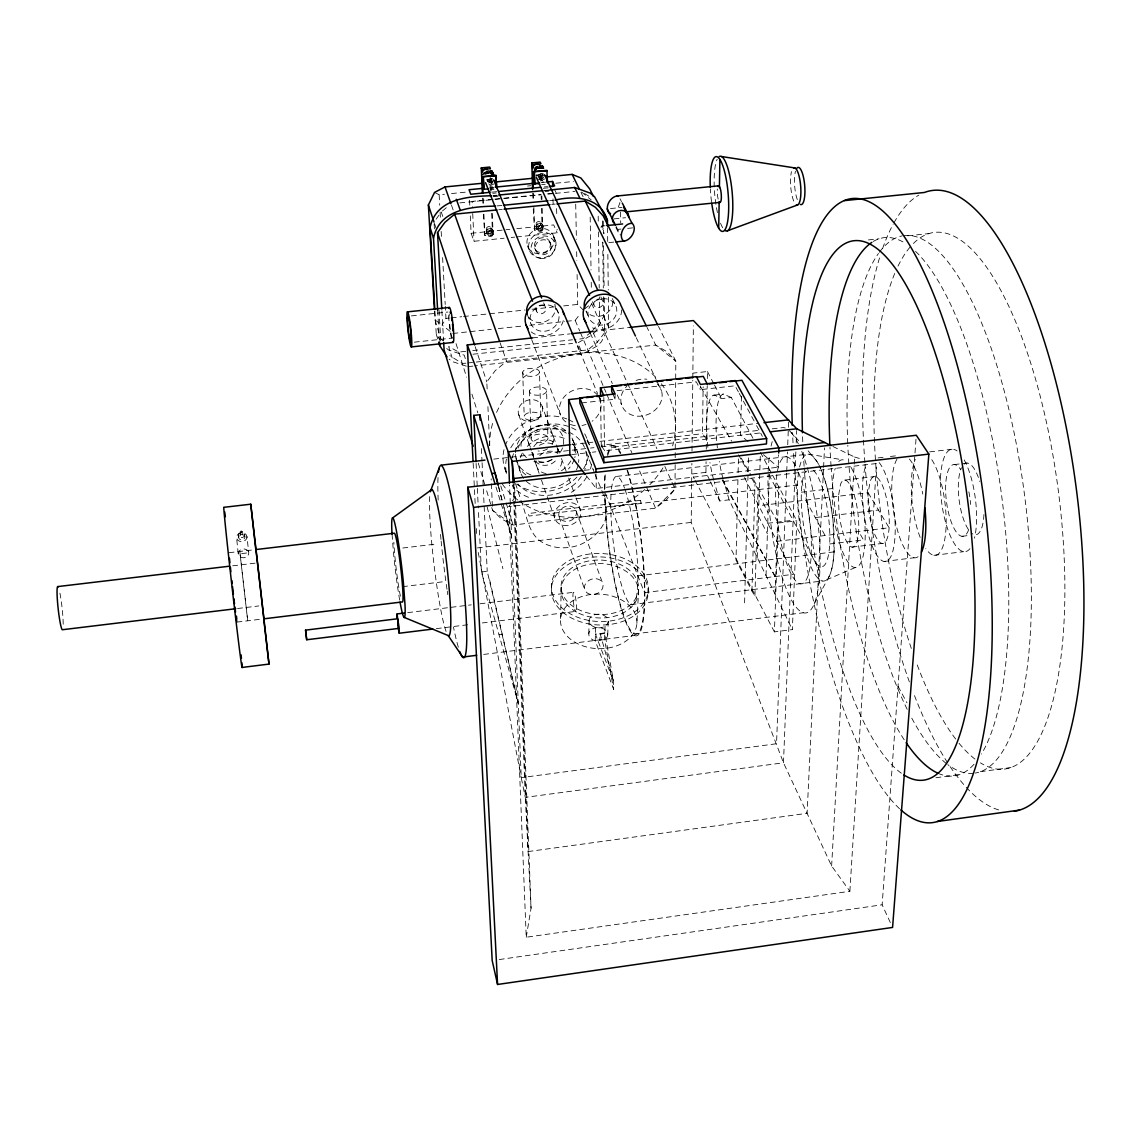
<?xml version="1.0" encoding="UTF-8"?>
<svg xmlns="http://www.w3.org/2000/svg" width="1141" height="1141" viewBox="0 0 1141 1141"><rect width="100%" height="100%" fill="white"/><g stroke="black" fill="none" stroke-linecap="round" stroke-linejoin="round"><path stroke-width="0.75" stroke-dasharray="5 3.75" d="M675.158 464.601L675.001 489.033L666.529 499.587L655.533 508.187L513.079 525.045L501.612 519.027L492.598 510.441L485.952 488.476M675.201 457.627L675.814 361.112L658.443 326.383M511.596 502.34L508.872 506.633L526.243 937.232L849.874 891.292L831.632 865.99L783.482 762.787L691.218 522.407L691.631 484.383M691.66 482.657L691.874 463.403M692.002 451.009L692.787 380.238M692.801 378.47L693.371 325.827M551.502 587.301L551.545 583.85M738.398 391.905L735.089 385.786L700.317 389.666L700.374 386.186M706.479 439.128L702.485 433.723L703.141 386.813M709.745 480.304L705.922 472.36L706.079 461.706M706.265 449.283L707.22 385.644M707.32 378.584L707.434 371.538L692.858 373.15M560.616 618.536L561.201 584.463M737.927 479.748L736.016 560.145L754.9 596.586L758.066 489.446L749.808 474.984M738.099 472.631L738.441 458.368M741.507 396.241L740.566 435.22L749.979 443.221M744.588 602.847L748.525 455.544M588.77 633.726L589.17 620.376M751.933 591.138L755 484.269M757.253 557.564L760.291 455.715M595.645 627.422L595.217 640.771L613.658 689.364L613.558 681.377L604.801 632.941L595.431 634.125L613.558 681.377L600.109 633.526L599.881 640.187M766.039 575.577L769.49 469.393M586.374 475.826L596.258 488.462L778.205 467.211L778.633 454.831M775.053 594.09L778.847 486.993M772.614 475.255L796.803 520.795L792.367 629.604L774.411 631.872L778.276 523.02L751.862 476.667M605.044 626.252L604.559 639.602L613.658 689.364M607.725 634.966L608.239 621.603A9.556 6.817 2.4 0 0 594.418 614.828A9.556 6.817 2.4 0 0 593.448 626.609A9.556 6.817 2.4 0 0 608.239 621.603M786.677 473.23L776.55 743.732L521.223 777.634L477.708 549.677M786.734 471.447L787.475 451.879M787.732 444.762L788.602 421.628M240.152 531.849C241.792 528.426 244.388 535.272 241.635 535.885C238.612 534.316 240.28 532.291 242.22 531.606M240.494 535.129L241.436 534.145L242.577 534.887M795.847 451.865L783.482 762.787L525.288 797.374L521.223 777.634L509.556 485.053M796.19 442.979L796.689 430.542M823.502 469.165L807.115 813.319L528.112 851.571L514.705 505.163M823.588 467.382L824.515 447.871M636.892 623.457A38.238 27.284 2.4 0 0 581.24 596.729A38.238 27.284 2.4 0 0 578.031 643.895A38.238 27.284 2.4 0 0 636.892 623.457L638.618 589.369A38.794 27.227 2.3 0 0 582.11 562.713A38.794 27.227 2.3 0 0 578.901 609.779A38.794 27.227 2.3 0 0 638.618 589.369M648.131 593.434A48.435 34.045 2.3 0 0 577.446 560.274A48.435 34.045 2.3 0 0 573.723 619.135A48.435 34.045 2.3 0 0 648.131 593.434L648.316 589.983A48.507 34.03 2.3 0 0 577.531 556.837A48.507 34.03 2.3 0 0 573.809 615.669A48.507 34.03 2.3 0 0 648.316 589.983M831.632 865.99L854.58 457.013L832.616 446.359M849.874 891.292L876.516 463.531L508.872 506.633M890.337 922.584L882.136 904.799L914.882 454.703M915.011 452.934L916.294 435.263M526.243 937.232L531.05 908.165L515.575 505.477M536.427 176.456L536.883 174.744M618.294 207.206L619.92 202.713L619.891 198.762M603.418 296.817L603.66 316.257L596.501 330.533L592.521 334.627L577.817 342.87M608.353 297.074L608.709 327.324L601.45 341.715L597.428 345.837L582.566 354.152L474.927 365.876M814.303 603.689L830.163 574.665L832.745 565.095L834.128 552.101L832.959 519.654L830.463 502.568L826.925 486.608L821.22 469.949A63.953 16.73 82.7 0 1 833.258 560.659A63.953 16.73 82.7 0 1 809.425 563.169A63.953 16.73 82.7 0 1 798.6 472.274M492.47 178.41L488.419 181.362M450.153 331.361L442.038 325.014L445.96 318.396L445.29 306.23M542.275 174.887L543.159 173.418M542.788 176.484L543.672 175.029M512.509 500.899L515.233 496.606L513.963 481.816M436.09 219.2L441.253 211.984L442.779 216.462M487.136 388.967L486.808 381.893L495.294 370.554L506.633 361.298L655.69 345.067L667.114 351.77L675.814 361.112L655.69 345.067L647.075 327.467M592.464 330.976L599.681 321.477L599.339 296.902M467.61 362.981L587.815 349.902L597.371 342.157L604.687 332.601L604.217 296.032M566.435 321.32L575.178 320.379L580.213 313.889M539.422 177.996C539.308 181.405 540.477 175.7 543.629 175.914M538.252 175.029C538.381 178.381 538.595 173.247 541.604 173.503M487.949 181.633L487.649 180.007L487.949 181.633L492.113 179.665M542.973 174.445L540.777 176.085M442.466 210.957L447.329 206.849M591.109 332.074L582.994 338.649L574.237 339.604M584.634 308.897L591.58 303.435L656.874 448.713M489.575 179.522L490.987 178.495M491.101 178.766L486.109 180.007M491.857 178.395L487.25 180.506M492.441 179.85L487.963 181.932M490.616 182.517L492.213 181.276M492.969 180.906L490.716 182.432M491.2 183.929L492.641 182.874M494.024 183.901L489.389 186.04M542.374 173.418L537.768 175.543M543.016 174.873L538.538 176.955M542.018 178.909L543.458 177.868M544.827 178.895L540.192 181.02M604.801 632.941L600.366 634.439L595.431 634.125M826.512 579.813L858.146 566.321M541.618 177.368L539.023 178.025M540.363 174.887L536.712 175.015M488.362 183.016L490.758 182.332M488.99 184.642L491.543 183.844M490.102 187.481L492.584 186.853M538.538 176.655L540.834 175.928M539.722 179.636L542.26 178.837M540.92 180.763L542.688 180.321M540.977 182.446L543.444 181.833M499.245 959.552L882.136 904.799M935.934 777.734L959.895 774.482M980.361 771.701L1010.983 767.536M634.382 633.94L803.235 612.76M483.698 654.421L634.553 635.494M436.361 628.634L452.25 626.68M454.018 626.452L468.138 624.712M482.272 622.957L575.834 611.391A9.641 1.412 82.9 0 0 575.535 597.699A9.641 1.412 82.9 0 0 572.939 596.443A9.641 1.412 82.9 0 0 575.834 611.391M631.116 604.616L822.247 580.983M499.002 634.667L502.254 634.253M236.957 622.102L260.604 619.221M852.085 547.11L882.121 543.444M637.876 575.834L834.014 551.887M962.006 536.299L970.035 535.329M407.708 612.631L471.276 604.844M480.104 603.76L573.695 592.293M884.104 561.458L914.027 557.764M933.923 555.325L963.674 551.659M644.48 592.635L793.651 574.265L744.431 477.409M778.276 523.02L796.803 520.795M481.431 571.983L487.221 571.284L518.271 703.384L481.431 571.983L478.379 509.713M402.559 586.674L444.719 581.568M776.921 541.347L889.081 527.77L868.101 492.712L870.341 480.789A33.717 9.813 82.6 0 1 887.755 504.736A33.717 9.813 82.6 0 1 880.595 542.859A33.717 9.813 82.6 0 1 868.101 492.712L758.794 505.705M237.57 608.51L258.779 605.942M829.692 543.972L863.466 539.864L858.645 531.464M710.501 481.887L719.643 500.942L729.099 499.829L792.367 629.604M801.396 492.213L833.914 488.377M232.693 565.822L255.684 563.084M402.816 548.008L435.306 544.143M477.366 547.922L691.218 522.407M767.736 523.291L793.024 520.253M815.259 517.586L878.456 510.013M878.085 457.912L883.376 457.284M890.422 456.471L895.714 455.844M929.701 451.879L952.478 449.212M954.161 464.587L967.04 463.075M610.763 507.003L797.445 484.982M229.041 552.715L254.315 549.734M844.711 480.09L874.776 476.553M584.377 470.349L593.22 469.322M616.81 476.382L808.27 454.132L842.472 459.78M705.922 472.36L691.746 474.014L694.227 478.749M571.727 444.591L587.601 442.779M589.355 442.58L592.892 442.18M599.938 441.367L758.679 423.268M600.608 398.266L601.264 445.29L702.485 433.723M493.782 459.124L509.613 457.313M511.368 457.113L588.742 448.256M590.496 448.056L594.019 447.657M601.05 446.858L613.359 445.446M613.53 447.001L758.109 430.457M772.215 428.831L782.797 427.618A93.405 23.476 82.8 0 1 785.322 428.032M571.627 454.589L590.681 452.406M592.407 452.207L595.873 451.807M601.264 445.29L604.53 450.809L759.877 432.995M581.625 402.93L615.127 399.193L615.07 393.959M713.852 395.143L723.437 394.073M707.862 447.258A54.126 11.995 83.4 0 1 717.161 396.626L721.583 398.608L731.31 397.51L752.917 438.201M616.981 390.678L696.338 381.836L700.317 389.666M472.959 354.223L572.568 343.427M465.842 363.166L462.305 363.551L449.839 355.621M467.881 366.646L473.173 366.076M452.849 333.472L491.3 329.364M498.289 328.608L522.749 325.998M529.738 325.242L564.695 321.505M414.326 342.172L452.649 338.064M532.647 337.893L569.744 333.899M592.721 331.418L629.832 327.424M465.713 351.328L458.711 352.084L448.627 346.465L452.136 357.903M472.716 350.572L572.497 339.79M411.359 315.9L447.957 312.021M445.96 318.396L449.483 318.025M451.237 317.84L461.777 316.713M463.531 316.528L525.003 310.01M532.034 309.268L556.623 306.658M563.654 305.916L577.703 304.419L583.236 309.981M868.458 239.91L879.069 238.797M907.822 235.802L928.917 233.605M484.198 233.748L492.484 232.907L493.154 234.632L484.839 235.474L483.328 214.166M533.831 228.713L542.075 227.886L542.816 229.598L534.558 230.425L533.175 207.391M601.635 226.089L605.144 225.733M470.292 215.863L471.119 233.292L474.014 241.279L504.094 238.212M511.182 237.485L514.719 237.128M516.488 236.943L557.193 232.807L557.108 229.341M617.623 229.412L620.975 229.07M627.664 228.385L634.353 227.701M608.795 242.634L614.043 242.092M496.977 205.922L502.24 205.394M549.734 200.645L553.242 200.288M498.76 209.744L502.282 209.388M551.688 204.439L555.225 204.082M610.492 208.561L621.973 207.405M471.119 233.292L509.756 229.37M516.787 228.671L553.67 224.92L557.193 232.807M614.029 218.887L625.61 217.703M489.161 182.574L492.698 182.232M538.609 177.696L543.915 177.183M489.931 187.652L493.411 187.309M542.118 182.503L545.598 182.146M490.031 187.965L493.226 187.652M490.302 188.636L493.497 188.322M434.578 192.387L439.157 194.783L444.448 194.255M451.522 193.556L467.439 191.973M490.416 189.706L493.953 189.349M527.527 186.026L531.064 185.683M541.675 184.628L545.213 184.286M555.81 183.23L573.495 181.476M491.728 192.159L496.963 191.645M544.143 186.967L547.637 186.625M492.741 193.328L496.235 192.986M543.273 188.308L548.493 187.794M493.411 195.582L496.948 195.225M544.656 190.49L549.962 189.962M493.639 195.91L497.119 195.567M544.257 190.889L552.986 190.019M493.126 196.708L498.346 196.195M545.384 191.517L548.864 191.16M493.169 199.29L472.146 201.386L472.388 206.592M494.909 199.119L501.912 198.42M503.666 198.249L540.449 194.583M547.452 193.884L554.455 193.186M459.823 202.898L493.468 199.547M495.237 199.361L502.325 198.662M504.094 198.477L541.29 194.783M548.365 194.07L553.685 193.542M555.453 193.371L574.936 191.431M539.094 176.37L535.842 175.201M537.311 179.094L539.793 179.451M854.58 457.013L861.327 459.024M466.327 366.147L452.335 361.597L449.069 359.158M731.31 397.51L726.803 395.542A54.098 12.237 83.4 0 0 717.389 447.885M584.563 193.542L590.311 197.065M434.55 311.193L435.063 320.036L442.038 325.014M446.673 348.518L448.827 350.13L464.216 355.165L466.312 361.726M581.61 192.03L591.209 199.946M763.415 454.646L778.205 467.211M435.063 320.036L440.64 338.52L442.922 340.788M789.315 430.556L801.096 443.264M808.17 450.895L817.797 462.49L820.536 468.466M434.906 311.065L436.247 334.156L440.84 341.23M700.788 387.056L731.609 441.139M741.293 458.126L750.978 475.127M774.981 576.562L721.354 478.578M738.527 454.803L748.082 471.903M805.717 500.129L825.071 535.528M722.667 479.962L776.308 578.302M898.038 686.269L906.995 702.856M739.225 393.431L755.741 424.038M756.569 425.564L762.359 436.29M760.405 452.278L771.829 473.8M768.863 474.556L819.88 571.042M619.991 198.762L621.503 201.629M695.054 480.332L774.411 631.872M707.434 371.538L713.724 383.576M714.508 385.073L721.583 398.608M759.122 495.208L768.078 512.694M616.126 226.446L620.476 235.032M615.869 227.458L619.021 233.663M758.494 516.131L767.394 533.803M580.954 192.358L583.094 196.708M636.222 337.608L656.118 379.454M656.874 381.065L661.466 390.721M612.261 298.486L616.283 307.043A14.747 12.865 -25.2 0 1 598.783 324.971A14.747 12.865 -25.2 0 1 592.108 303.649A14.747 12.865 -25.2 0 1 616.283 307.043M554.726 189.848L556.209 193.014M600.851 296.902L603.076 301.723A4.878 4.264 -25.3 0 1 597.299 307.671A4.878 4.264 -25.3 0 1 595.074 300.611A4.878 4.264 -25.3 0 1 603.076 301.723M603.66 316.257L608.709 327.324M592.436 301.737L593.89 304.961M664.846 466.455L675.001 489.033L655.533 508.187L638.775 469.022M553.713 236.544A13.906 12.451 -24.5 0 1 537.368 253.687A13.906 12.451 -24.5 0 1 530.708 233.135A13.906 12.451 -24.5 0 1 553.713 236.544L555.496 240.58A13.963 12.494 -24.4 0 1 539.094 257.78A13.963 12.494 -24.4 0 1 532.405 237.185A13.963 12.494 -24.4 0 1 555.496 240.58M585.989 311.065L588.514 316.813M593.163 332.573L597.371 342.157M590.296 333.101L612.318 383.576M617.295 394.971L621.56 404.741M542.574 224.806A3.38 3.038 -25 0 1 538.623 228.984A3.38 3.038 -25 0 1 536.997 223.978A3.38 3.038 -25 0 1 542.574 224.806L543.629 227.202A3.38 3.038 -24.9 0 1 539.664 231.395A3.38 3.038 -24.9 0 1 538.024 226.389A3.38 3.038 -24.9 0 1 543.629 227.202M550.09 242.491A8.215 7.345 -24.4 0 1 540.449 252.632A8.215 7.345 -24.4 0 1 536.498 240.509A8.215 7.345 -24.4 0 1 550.09 242.491L550.975 244.531A8.229 7.359 -24.4 0 1 541.319 254.685A8.229 7.359 -24.4 0 1 537.354 242.548A8.229 7.359 -24.4 0 1 550.975 244.531M540.891 223.037A2.524 2.268 -25 0 1 537.939 226.16A2.524 2.268 -25 0 1 536.712 222.409A2.524 2.268 -25 0 1 540.891 223.037L541.79 225.077A2.524 2.282 -25 0 1 538.823 228.214A2.524 2.282 -25 0 1 537.596 224.463A2.524 2.282 -25 0 1 541.79 225.077M613.059 394.429L615.127 399.193M536.127 224.706L537.012 226.759M536.213 227.045L537.254 229.455M575.178 320.379L579.742 331.047M580.384 332.559L605.971 392.333M606.655 393.959L631.8 452.706M579.172 346.094L582.566 354.152M579.657 350.957L597.599 393.616M598.283 395.271L600.351 400.191M534.616 247.954L535.471 250.007M558.462 313.19A14.762 12.979 -22.4 0 0 534.017 309.81A14.762 12.979 -22.4 0 0 541.076 331.161A14.762 12.979 -22.4 0 0 558.462 313.19L554.868 304.576A14.648 12.908 -22.5 0 1 546.91 320.906A14.648 12.908 -22.5 0 1 528.782 317.298M527.513 245.786L529.196 249.865M543.658 302.893L545.655 307.813A4.878 4.307 -22.5 0 1 539.935 313.775A4.878 4.307 -22.5 0 1 537.568 306.701A4.878 4.307 -22.5 0 1 545.655 307.813M535.143 307.77L536.455 311.051M587.358 439.727L590.582 447.857M605.571 493.853L644.836 593.534M594.432 472.788L585.39 449.682A38.48 32.561 -19.7 0 1 584.777 469.579M595.089 474.428C601.45 490.73 613.116 509.913 601.863 526.914C596.287 535.457 587.943 541.704 578.458 545.298C565.936 549.434 551.602 548.678 540.477 541.191C528.383 532.533 527.056 516.645 522.107 503.78M527.242 314.303L530.608 323.003M492.712 229.854A3.38 3.052 -21.9 0 1 488.79 234.048A3.38 3.052 -21.9 0 1 487.079 229.027A3.38 3.052 -21.9 0 1 492.712 229.854L493.639 232.279A3.394 3.066 -21.9 0 1 489.703 236.472A3.394 3.066 -21.9 0 1 487.991 231.452A3.394 3.066 -21.9 0 1 493.639 232.279M573.31 441.054L577.66 452.392M491.115 228.072A2.524 2.282 -21.9 0 1 488.177 231.209A2.524 2.282 -21.9 0 1 486.893 227.458A2.524 2.282 -21.9 0 1 491.115 228.072L491.914 230.14A2.539 2.296 -21.9 0 1 488.976 233.277A2.539 2.296 -21.9 0 1 487.692 229.526A2.539 2.296 -21.9 0 1 491.914 230.14M531.677 339.576L560.245 414.283M486.351 229.755L487.136 231.823M486.337 232.108L487.25 234.533M542.217 406.453A12.451 10.697 -19.8 0 1 527.598 421.357A12.451 10.697 -19.8 0 1 521.565 403.843A12.451 10.697 -19.8 0 1 542.217 406.453L557.136 446.787M557.721 448.37L560.716 456.5M566.236 471.418L561.315 458.126A12.993 10.982 -19.7 0 1 558.291 469.251M568.689 478.065L575.449 496.335M576.062 497.989L580.355 509.628A13.521 11.253 -19.6 0 1 564.367 525.502A13.521 11.253 -19.6 0 1 558.035 507.06A13.521 11.253 -19.6 0 1 580.355 509.628M576.105 510.754A9.014 7.502 -19.6 0 1 565.451 521.351A9.014 7.502 -19.6 0 1 561.215 509.057A9.014 7.502 -19.6 0 1 576.105 510.754L602.733 583.493A9.513 7.745 -19.5 0 1 591.423 594.518A9.513 7.745 -19.5 0 1 587.059 581.839A9.513 7.745 -19.5 0 1 602.733 583.493M451.494 205.252L453.59 211.199M500.129 342.899L506.633 361.298M559.09 516.716L584.763 589.769M518.727 414.711L531.193 450.567M531.749 452.15L539.137 473.415M541.462 480.104L554.84 518.57M520.481 472.46L517.714 464.173A30.108 25.544 -19.7 0 0 525.801 474.827M434.521 223.593L436.019 228.114M475.184 346.679L486.808 381.893M515.504 483.584L521.551 502.097M504.907 468.68L507.574 476.981M456.043 343.626L466.583 377.158M471.932 394.158L477.808 412.857M500.785 485.938L505.591 501.241M506.133 502.939L513.079 525.045L492.598 510.441L491.172 478.878M495.978 486.979L511.639 537.482L502.981 503.609L511.639 537.482M478.293 463.132L485.438 486.779M436.247 334.156L438.201 340.646M729.099 499.829L724.977 485.182A54.098 12.237 83.4 0 1 723.594 480.718M719.643 500.942L715.564 486.294A54.126 11.995 83.4 0 1 714.209 481.83M498.474 486.694L502.425 501.926M498.66 486.679L502.553 501.912M487.15 506.932L502.91 568.76M489.603 579.699L518.271 703.384M246.955 536.598A5.22 4.379 -6.8 0 1 239.61 541.276A5.22 4.379 -6.8 0 1 238.74 533.731A5.22 4.379 -6.8 0 1 246.955 536.598L248.752 552.757A5.291 4.421 -6.9 0 1 241.321 557.478A5.291 4.421 -6.9 0 1 240.451 549.876A5.291 4.421 -6.9 0 1 248.752 552.757L238.255 553.998L236.586 537.825M244.645 534.644A3.123 2.624 -6.8 0 1 240.238 537.454A3.123 2.624 -6.8 0 1 239.724 532.933A3.123 2.624 -6.8 0 1 244.645 534.644L244.887 536.841A3.138 2.624 -6.8 0 1 240.48 539.65A3.138 2.624 -6.8 0 1 239.952 535.129A3.138 2.624 -6.8 0 1 244.887 536.841M238.426 535.371L238.654 537.582M392.076 534.345L393.46 552.429A50.161 3.337 83.3 0 0 399.707 600.28M437.645 310.338L439.356 340.246M441.895 310.823L443.592 341.031M434.122 223.85L434.536 230.91M439.043 310.295L440.64 338.52M439.157 194.783L439.727 205.252M440.112 212.226L440.497 219.2M441.168 231.423L441.453 236.658M442.608 257.595L445.204 304.49M531.05 908.165L525.288 797.374L513.108 484.511M476.111 463.446L477.252 486.579M477.337 488.362L478.293 507.93M473.158 463.203L474.385 487.906M474.471 489.674L475.255 505.563M476.396 528.511L476.667 533.803M481.416 448.541L482.001 460.993M482.087 462.761L487.221 571.284M469.55 200.174L469.878 207.149M472.716 213.524L474.014 241.279M483.214 198.292L483.527 205.38M483.912 214.237L484.839 235.474M482.629 198.149L482.943 205.266M487.92 406.652L489.674 445.546M490.787 177.982L491.315 190.376M492.27 213.396L493.154 234.632M490.188 177.739L490.773 191.973M491.671 213.338L492.484 232.907M513.878 483.855L514.634 503.395M515.233 496.606L515.504 503.709M522.678 372.18L524.218 416.151M529.495 390.935L531.078 438.215M539.479 372.451A8.443 4.022 -1.9 0 1 526.258 375.76A8.443 4.022 -1.9 0 1 527.499 368.785A8.443 4.022 -1.9 0 1 539.479 372.451L540.834 416.451A8.344 4.122 -1.9 0 1 527.77 419.831A8.344 4.122 -1.9 0 1 528.982 412.671A8.344 4.122 -1.9 0 1 540.834 416.451M533.418 193.3L533.646 200.374M533.86 207.448L534.558 230.425M532.733 193.171L532.961 200.274M541.262 174.787L541.462 181.861M541.861 196.01L541.961 199.547M542.217 208.375L542.816 229.598M540.549 174.573L540.748 181.676M541.162 195.895L541.262 199.447M541.519 208.332L542.075 227.886M546.582 391.235A8.572 4.15 -1.8 0 1 533.161 394.629A8.572 4.15 -1.8 0 1 534.373 387.427A8.572 4.15 -1.8 0 1 546.582 391.235L547.951 438.543A8.472 4.264 -1.8 0 1 534.701 442.009A8.472 4.264 -1.8 0 1 535.885 434.621A8.472 4.264 -1.8 0 1 547.951 438.543M553 198.848L553.228 207.534M556.594 208.589L556.808 217.232M575.706 204.168L576.405 239.339M576.661 251.662L576.833 260.448M577.104 274.525L577.703 304.419M596.03 474.242L596.258 488.462M590.182 217.118L591.038 269.961M591.238 282.298L591.352 289.343M598.198 216.134L598.298 223.165M598.426 231.937L599.21 288.117M603.261 221.14L603.418 233.434M603.575 245.729L604.102 287.318M602.419 220.869L602.534 229.698M602.705 242.063L603.304 287.988M603.831 397.467L604.53 450.809M607.54 227.687L607.711 241.921M607.853 254.372L608.267 289.957M620.604 211.998L620.69 222.837M458.34 647.218A96.842 8.886 83.2 0 1 453.476 627.122M447.785 594.661A96.842 8.886 83.2 0 1 447.258 591.124M447.001 589.341A96.842 8.886 83.2 0 1 441.139 541.076M440.982 539.379A96.842 8.886 83.2 0 1 440.369 532.761M438.173 500.086A96.842 8.886 83.2 0 1 438.03 477.423M807.3 467.767A93.405 23.476 82.8 0 1 818.268 587.886A93.405 23.476 82.8 0 1 788.131 593.277A93.405 23.476 82.8 0 1 768.05 474.784M768.164 471.304A93.405 23.476 82.8 0 1 769.576 454.646M771.088 446.074A93.405 23.476 82.8 0 1 772.215 441.61M791.255 432.553A93.405 23.476 82.8 0 1 798.301 443.749M801.724 451.465A93.405 23.476 82.8 0 1 806.787 466.041M799.599 466.954A63.953 16.73 82.7 0 1 820.536 468.309M850.958 467.211A54.255 15.033 82.7 0 1 864.521 547.851A54.255 15.033 82.7 0 1 841.673 549.334A54.255 15.033 82.7 0 1 835.269 468.224M838.778 461.549A54.255 15.033 82.7 0 1 845.21 460.65M798.543 472.545A64.039 16.088 82.8 0 1 806.017 580.241A64.039 16.088 82.8 0 1 776.251 509.414A64.039 16.088 82.8 0 1 797.887 470.976M627.037 469.992A94.318 16.245 83 0 1 644.451 597.941A94.318 16.245 83 0 1 624.626 617.866A94.318 16.245 83 0 1 604.93 492.199M604.901 488.605A94.318 16.245 83 0 1 605.286 473.7M607.711 455.687A94.318 16.245 83 0 1 620.333 453.519M625.068 489.617A64.666 11.139 83 0 1 637.79 582.167A64.666 11.139 83 0 1 622.173 587.33A64.666 11.139 83 0 1 611.034 494.253M611.505 488.947A64.666 11.139 83 0 1 624.541 488.163M446.074 631.458A73.623 6.347 83.3 0 1 433.894 563.611A73.623 6.347 83.3 0 1 429.857 494.581M632.171 487.364A95.901 16.516 83 0 1 644.351 610.221A95.901 16.516 83 0 1 623.414 615.726A95.901 16.516 83 0 1 604.687 494.595M604.602 489.589A95.901 16.516 83 0 1 604.987 472.616M607.44 454.303A95.901 16.516 83 0 1 621.018 453.433M627.621 470.491A95.901 16.516 83 0 1 631.743 485.581M400.434 596.187A34.672 2.311 83.3 0 1 393.859 542.232M813.447 470.292A49.477 12.936 82.7 0 1 829.621 545.27A49.477 12.936 82.7 0 1 808.641 547.124A49.477 12.936 82.7 0 1 805.96 470.948M59.931 593.192A21.736 1.982 83.8 0 1 63.183 625.938M723.152 479.134A54.098 12.237 83.4 0 1 719.301 461.463M713.767 480.233A54.126 11.995 83.4 0 1 709.944 462.547M599.068 397.282A21.265 18.199 -21.9 0 1 592.122 421.257M586.018 424.409A21.265 18.199 -21.9 0 1 582.01 425.45M575.264 425.636A21.265 18.199 -21.9 0 1 570.215 424.366M565.836 421.928A21.265 18.199 -21.9 0 1 567.277 393.887A21.265 18.199 -21.9 0 1 598.212 395.941M657.344 384.075A21.18 18.014 -24.4 0 1 655.234 409.919A21.18 18.014 -24.4 0 1 626.495 411.987A21.18 18.014 -24.4 0 1 626.794 386.271M636.079 380.424A21.18 18.014 -24.4 0 1 646.833 379.226M621.603 309.881A19.654 17.158 -25.2 0 1 610.706 326.868A19.654 17.158 -25.2 0 1 590.254 326.626M563.312 320.635A19.682 17.3 -22.4 0 1 531.235 331.931M612.788 301.823A14.633 12.808 -25.3 0 1 602.362 315.529A14.633 12.808 -25.3 0 1 586.203 311.179M556.951 447.4A12.908 10.939 -19.7 0 1 558.805 452.763M555.296 461.007A12.908 10.939 -19.7 0 1 535.3 461.007M533.945 458.482A12.908 10.939 -19.7 0 1 533.76 452.735M539.465 445.304A12.908 10.939 -19.7 0 1 554.883 445.332M521.038 446.231A21.665 18.441 -19.7 0 1 544.571 424.866A21.665 18.441 -19.7 0 1 563.069 446.288M562.556 447.885A21.665 18.441 -19.7 0 1 559.004 453.904M552.273 459.395A21.665 18.441 -19.7 0 1 533.917 461.677M526.457 457.627A21.665 18.441 -19.7 0 1 521.95 450.98M584.677 433.822A43.7 37.068 -19.7 0 1 588.228 442.836M588.456 455.887A43.7 37.068 -19.7 0 1 583.621 468.623M577.004 477.081A43.7 37.068 -19.7 0 1 516.673 484.084M506.162 471.647A43.7 37.068 -19.7 0 1 504.108 449.212M505.106 445.946A43.7 37.068 -19.7 0 1 566.806 418.947M568.432 419.631A43.7 37.068 -19.7 0 1 574.522 423.011M530.337 446.744A12.751 10.868 -19.7 0 1 532.676 432.482A12.751 10.868 -19.7 0 1 548.835 430.642A12.751 10.868 -19.7 0 1 552.044 444.277M547.58 448.812A12.751 10.868 -19.7 0 1 538.11 450.995M591.666 464.087A43.986 37.225 -19.7 0 1 589.84 470.591M586.788 476.867A43.986 37.225 -19.7 0 1 571.399 492.299M528.54 497.305A43.986 37.225 -19.7 0 1 512.266 485.524M506.276 472.288A43.986 37.225 -19.7 0 1 506.404 459.096M510.783 447.771A43.986 37.225 -19.7 0 1 569.915 426.991M571.555 427.675A43.986 37.225 -19.7 0 1 579.058 432.068M587.03 440.54A43.986 37.225 -19.7 0 1 590.025 446.345M581.282 476.382A38.48 32.561 -19.7 0 1 517.928 483.969M512.095 458.069A38.48 32.561 -19.7 0 1 513.536 453.761M515.604 449.611A38.48 32.561 -19.7 0 1 567.291 431.455M568.717 432.054A38.48 32.561 -19.7 0 1 584.805 448.085M572.383 439.699A30.108 25.544 -19.7 0 1 574.822 457.627M574.294 459.295A30.108 25.544 -19.7 0 1 568.489 468.922M517.215 462.59A30.108 25.544 -19.7 0 1 516.588 454.189M518.085 448.085A30.108 25.544 -19.7 0 1 566.592 433.437M557.621 449.554A12.865 10.925 -19.7 0 1 557.264 452.464M551.559 459.837A12.865 10.925 -19.7 0 1 536.27 459.837M532.833 455.273A12.865 10.925 -19.7 0 1 532.305 452.449M533.817 446.716A12.865 10.925 -19.7 0 1 544.628 439.898A12.865 10.925 -19.7 0 1 555.781 444.206M571.998 437.987A30.023 25.501 -19.7 0 1 573.595 454.418M570.8 460.95A30.023 25.501 -19.7 0 1 560.288 471.547M530.936 474.941A30.023 25.501 -19.7 0 1 516.645 460.95M516.146 459.367A30.023 25.501 -19.7 0 1 515.375 454.389M515.375 452.692A30.023 25.501 -19.7 0 1 537.454 426.434A30.023 25.501 -19.7 0 1 570.215 435.135M546.083 473.529A12.993 10.982 -19.7 0 1 536.627 460.964M539.779 455.573A12.993 10.982 -19.7 0 1 557.892 453.505M572.326 443.835A30.308 25.644 -19.7 0 1 578.63 462.419M577.945 465.828A30.308 25.644 -19.7 0 1 576.476 469.835M570.529 478.279A30.308 25.644 -19.7 0 1 524.76 479.662M523.69 478.35A30.308 25.644 -19.7 0 1 519.212 465.856M520.382 457.641A30.308 25.644 -19.7 0 1 522.749 452.349M527.327 446.373A30.308 25.644 -19.7 0 1 567.334 439.97M451.351 337.964A17.614 1.826 83.9 0 1 448.584 313.39M452.264 337.793A13.207 1.369 83.9 0 1 449.554 322.318M449.226 316.271A13.207 1.369 83.9 0 1 449.269 314.017M661.295 383.747A94.646 80.341 -21.4 0 1 672.62 445.917M662.964 467.91A94.646 80.341 -21.4 0 1 649.785 484.74M644.85 489.475A94.646 80.341 -21.4 0 1 519.312 501.127M517.871 500.072A94.646 80.341 -21.4 0 1 500.956 482.072M489.703 445.675A94.646 80.341 -21.4 0 1 493.44 420.672M496.577 412.443A94.646 80.341 -21.4 0 1 570.857 354.837A94.646 80.341 -21.4 0 1 657.031 378.669M603.133 243.09A8.615 1.526 84.5 0 1 602.69 242.434M601.05 227.687A8.615 1.526 84.5 0 1 602.491 226.802A8.615 1.526 84.5 0 1 604.045 233.762M718.16 199.076A8.344 1.94 85 0 1 717.347 188.992M722.709 227.772A37.525 8.771 85 0 1 720.356 222.737M717.447 212.583A37.525 8.771 85 0 1 716.42 207.391M715.92 204.367A37.525 8.771 85 0 1 714.323 188.493M714.252 186.91A37.525 8.771 85 0 1 717.218 159.155M793.722 201.03A18.684 4.992 85.3 0 1 791.512 171.635M797.288 199.575A18.684 5.02 85.3 0 1 795.491 171.236M711.513 201.643A37.539 8.7 85 0 1 710.358 188.893M899.593 808.769A314.545 92.492 82.6 0 1 794.721 469.065M794.578 467.297A314.545 92.492 82.6 0 1 793.508 451.522M793.024 442.836A314.545 92.492 82.6 0 1 792.539 432.567M998.632 809.896A313.062 103.817 82.5 0 1 948.585 764.285M947.601 762.773A313.062 103.817 82.5 0 1 913.428 692.858M909.377 681.919A313.062 103.817 82.5 0 1 865.021 464.387M864.892 462.618A313.062 103.817 82.5 0 1 880.096 256.083M882.649 248.381A313.062 103.817 82.5 0 1 893.132 224.321M893.959 222.809A313.062 103.817 82.5 0 1 918.819 195.125M901.376 773.256A271.886 79.742 82.6 0 1 804.205 467.938M804.091 466.17A271.886 79.742 82.6 0 1 803.15 450.395M802.765 441.781A271.886 79.742 82.6 0 1 802.508 434.536M879.126 462.561A51.887 15.104 82.6 0 1 894.758 539.807A51.887 15.104 82.6 0 1 871.61 544.571A51.887 15.104 82.6 0 1 866.019 465.243M904.2 739.767A271.401 83.421 82.6 0 1 831.233 468.338M831.104 466.569A271.401 83.421 82.6 0 1 829.963 447.286M873.236 241.493A271.401 83.421 82.6 0 1 905.241 243.247M915.524 251.362A271.401 83.421 82.6 0 1 1001.584 495.28A271.401 83.421 82.6 0 1 981.46 754.03M974.015 764.256A271.401 83.421 82.6 0 1 937.631 773.085M918.063 556.68A51.801 15.803 82.6 0 1 895.029 520.039A51.801 15.803 82.6 0 1 897.981 457.698M909.348 459.01A51.801 15.803 82.6 0 1 922.798 494.124M913.399 243.475A270.617 89.497 82.5 0 1 1058.392 491.258A270.617 89.497 82.5 0 1 980.404 762.858M974.97 759.079A270.617 89.497 82.5 0 1 956.7 740.366M955.673 739.04A270.617 89.497 82.5 0 1 915.938 661.48M911.331 648.416A270.617 89.497 82.5 0 1 894.972 272.856M898.024 266.11A270.617 89.497 82.5 0 1 912.087 244.816M969.95 548.664A51.645 16.958 82.5 0 1 941.682 502.639A51.645 16.958 82.5 0 1 957.128 450.966M964.216 459.937A51.645 16.958 82.5 0 1 974.485 538.153M931.755 459.68A51.744 16.259 82.6 0 1 945.918 529.681A51.744 16.259 82.6 0 1 925.836 548.664M920.174 537.397A51.744 16.259 82.6 0 1 915.339 459.466M973.501 773.284A271.087 85.86 82.5 0 1 947.829 764.641M946.445 763.586A271.087 85.86 82.5 0 1 911.716 718.074M907.181 709.303A271.087 85.86 82.5 0 1 847.806 445.218M847.734 443.478A271.087 85.86 82.5 0 1 878.484 253.459M879.34 252.261A271.087 85.86 82.5 0 1 902.132 235.902M903.715 235.631A271.087 85.86 82.5 0 1 1024.062 491.4A271.087 85.86 82.5 0 1 975.241 773.056M968.638 529.709A36.141 11.866 82.5 0 1 952.493 525.117A36.141 11.866 82.5 0 1 946.317 478.108A36.141 11.866 82.5 0 1 960.736 469.55M968.88 491.842A36.141 11.866 82.5 0 1 970.634 504.479M983.941 514.463A36.127 12.066 82.5 0 1 971.562 533.161M968.238 529.281A36.127 12.066 82.5 0 1 961.521 467.724M964.031 464.23A36.127 12.066 82.5 0 1 979.734 481.445M838.435 496.235L839.006 512.637A33.774 9.356 82.7 0 0 853.882 546.767A33.774 9.356 82.7 0 0 856.192 502.796A33.774 9.356 82.7 0 0 840.503 484.326L838.435 496.235M604.559 639.602L595.217 640.771A9.499 6.832 2.4 0 1 589.911 630.93A9.499 6.832 2.4 0 1 604.16 629.147A9.499 6.832 2.4 0 1 604.559 639.602M640.244 500.357L528.226 513.55L529.039 516.046L641.271 502.824L640.244 500.357M247.725 620.79L239.81 551.445L247.725 620.79M578.815 613.23A38.737 27.227 2.3 0 0 638.432 592.821A38.737 27.227 2.3 0 0 582.024 566.164A38.737 27.227 2.3 0 0 578.815 613.23M540.349 258.379A12.337 11.039 -24.4 0 0 554.854 243.161A12.337 11.039 -24.4 0 0 534.43 240.166A12.337 11.039 -24.4 0 0 540.349 258.379M539.864 230.625A2.539 2.282 -24.9 0 0 542.831 227.487A2.539 2.282 -24.9 0 0 538.623 226.874A2.539 2.282 -24.9 0 0 539.864 230.625M489.888 235.702A2.539 2.296 -21.9 0 0 492.841 232.564A2.539 2.296 -21.9 0 0 488.605 231.937A2.539 2.296 -21.9 0 0 489.888 235.702"/><path stroke-width="1.5" d="M718.702 228.186L719.158 201.743A8.344 1.94 85 0 0 721.255 194.198A8.344 1.94 85 0 0 717.931 186.411M719.4 187.637L719.9 159.426M766.652 438.543L766.481 443.935L603.831 462.69L579.87 403.13L579.756 397.895L615.07 393.959L611.633 386.057L696.409 376.644L700.389 384.446L735.218 380.566L766.652 438.543L603.746 457.284L579.756 397.895M778.704 453.063L778.889 447.757L741.907 380.295L729.784 381.65M928.845 454.104L892.576 927.433L497.562 984.469L492.185 960.565L467.753 487.221L916.294 435.263L928.845 454.104L473.572 507.388L467.753 487.221M404.171 613.074L397.111 613.929L397.039 618.108M492.47 174.901L492.684 172.662M610.535 213.438L609.18 213.096C604.145 207.605 610.05 197.022 616.853 196.024L718.374 185.855M305.56 630.132L397.653 618.75L398.551 623.97L398.751 628.406L306.687 639.759L305.56 630.132L306.701 639.702M439.085 468.224L430.314 491.714A73.623 6.347 83.3 0 1 445.874 557.008A73.623 6.347 83.3 0 1 448.171 635.537L462.647 657.059L476.681 655.305M434.807 309.297L430.071 227.63C435.933 198.691 467.468 196.352 491.643 195.753M437.645 310.338L433.509 238.212C439.413 209.259 470.919 206.635 495.208 206.093M434.436 309.411L428.374 204.995L434.578 192.387L445.019 186.939L482.101 183.273M441.795 309.04L437.516 232.636L444.819 222.438L454.631 214.166L496.991 209.915M482.743 174.659L484.297 172.633M535.657 169.225L537.953 167.798L542.66 168.069M534.473 169.296L537.14 166.957M534.159 171.15L535.757 169.082M535.086 170.366L536.199 168.925M398.123 627.707L399.293 633.226L397.111 613.929M392.732 517.829L431.712 489.589M546.967 176.199L545.255 175.985M496.035 181.219L494.31 181.005M484.896 172.833L486.465 171.92M484.911 174.074L489.575 172.434L493.582 174.53M535.072 167.656L537.283 166.372M727.43 230.81L797.687 204.909M624.555 241.008C631.387 239.753 637.42 229.127 632.399 223.451C624.769 222.281 617.866 235.003 623.171 240.68L624.555 241.008L615.798 241.906M486.494 171.35L488.976 170.993L492.969 173.09M487.022 172.976L488.804 172.719M537.782 168.012L541.191 168.212M937.16 821.52L1019.426 810.124M399.293 633.226L432.838 629.076M242.134 667.442L268.991 664.091L260.633 589.398L250.763 504.208L223.864 507.317A80.797 0.856 83.5 0 0 233.891 603.061A80.797 0.856 83.5 0 0 241.821 662.65M235.802 608.724L62.612 629.704A21.736 1.982 83.8 0 1 57.977 606.941A21.736 1.982 83.8 0 1 58.205 586.973M57.649 586.602L229.156 566.236M255.926 549.548L394.472 533.204A34.672 2.311 83.3 0 1 400.933 569.502A34.672 2.311 83.3 0 1 402.231 601.949L263.828 618.836L255.926 549.548L255.998 550.304M491.785 473.515L495.194 473.116L498.218 484.982M582.609 470.548L513.678 478.521L513.807 482.072M582.709 398.038L568.632 399.607L595.944 468.908L824.772 442.551L831.047 445.589M569.958 444.79L508.23 451.836L467.268 344.939L532.647 337.893M763.971 422.655L788.673 419.845M441.025 465.157L484.982 460.137M585.276 474.428L569.901 454.788L512.209 461.392L508.23 451.836L509.485 483.299M770.417 431.797L796.76 428.774L824.772 442.551M476.025 461.677L473.757 415.41L479.819 414.739L498.032 484.996M600.58 396.526L600.451 387.812L621.374 385.487M624.854 385.102L631.829 384.332M635.309 383.947L642.283 383.162M645.763 382.777L652.738 382.007M656.232 381.622L663.192 380.852M666.686 380.452L671.906 379.882M677.141 379.297L682.375 378.712M685.855 378.327L692.829 377.557M696.31 377.172L703.284 376.402L707.292 384.146M586.217 397.653L593.249 396.868M596.772 396.469L603.803 395.685L600.451 387.812M709.017 383.961L715.949 383.191M719.4 382.805L726.332 382.035M411.33 346.921L453.148 342.428M571.284 333.728L592.721 331.418M629.832 327.424L693.428 320.564L796.76 428.774M407.38 311.878L449.212 307.471M844.468 200.602L924.424 192.472A313.062 103.817 82.5 0 1 1074.408 474.956A313.062 103.817 82.5 0 1 1014.349 811.222M606.898 225.561L622.644 223.95M504.008 205.209L547.965 200.816M555.011 200.117C575.05 195.353 600.851 197.136 607.454 220.57L607.525 225.904M504.051 209.202L549.933 204.61M556.993 203.911L585.219 201.073L595.388 207.291L603.19 215.877L657.658 324.814M625.71 211.912L720.213 202.356M488.705 188.807L483.927 189.278L483.128 176.627L495.921 175.372L496.677 188.008L495.921 175.372M539.593 183.744L534.544 183.544L534.173 171.592L546.896 170.351L547.523 182.959L547.124 178.88M483.128 176.627L496.192 176.042M534.173 171.592L547.195 171.007M496.235 181.875L533.318 178.224M547.438 176.826L572.169 174.402L580.812 177.939L589.726 188.935L593.505 196.509M482.971 188.351L469.051 189.72L470.762 194.241L489.974 192.344M495.151 187.138L533.418 183.359M547.338 181.975L552.558 181.462L554.626 185.926L549.391 186.439M534.544 183.544L539.294 183.073M498.717 191.474L540.649 187.309M498.717 195.054L542.888 190.661M549.962 189.962L574.693 187.495L590.254 193.143L594.49 196.651L607.454 220.57M481.302 167.884L489.731 167.071L490.402 168.711L481.958 169.538L481.302 167.884L482.401 192.815M531.806 162.949L540.192 162.136L540.948 163.762L532.533 164.589L531.806 162.949L532.619 189.62M721.526 156.531L794.935 167.941M616.853 196.024L618.194 196.395M539.722 166.016L543.658 168.126M538.88 166.7L540.506 167.156M539.137 164.974L543.073 167.085M403.971 617.31L448.171 635.537M490.744 170.565L492.456 172.049M490.473 173.175L491.742 174.273M438.686 342.271L439.656 345.523L447.058 356.919M622.244 203.055L627.792 213.609M623.614 207.248L632.028 223.279M607.212 208.889L615.37 224.977M572.169 174.402L579.514 189.406M585.219 201.073L646.291 325.87M574.693 187.495L579.628 197.65M635.451 335.996L620.918 305.417A19.654 17.158 -25.2 0 0 594.803 296.446A19.654 17.158 -25.2 0 0 585.889 322.447M544.585 174.744L597.898 290.47M536.47 177.611L589.54 295.291M583.892 318.439L590.296 333.101M613.059 394.429L611.69 391.263L611.633 386.057M563.098 311.564L576.205 342.742M577.588 346.023L578.972 349.317M493.711 179.864L541.661 297.972M491.857 170.608L493.796 175.143M485.581 182.731L532.533 301.181M542.403 165.659L543.173 167.713M525.972 324.629L531.05 337.921M456.314 199.261L460.037 209.616M445.019 186.939L450.966 203.768M454.631 214.166L499.544 341.23M428.374 204.995L434.022 222.096M437.516 232.636L474.627 344.996M430.071 227.63L433.509 238.212M473.757 415.41L494.923 483.613M473.187 446.231L444.091 349.916L443.692 342.813M398.337 626.709L397.71 621.959M236.401 618.821L236.815 621.645M234.903 606.969L235.531 612.104M268.991 664.091L263.685 618.707M233.919 598.725L234.518 603.675M233.406 594.204L232.536 586.617M254.857 541.276L250.763 504.208M255.042 542.931L255.983 551.246M231.837 580.484L232.194 583.55M230.411 567.22L230.881 571.784M229.484 558.249L229.926 562.698M236.458 616.111L236.715 618.85M513.963 481.816L512.209 461.392L513.036 482.729M392.076 534.345L391.876 531.078A50.161 3.337 83.3 0 1 395.371 525.773A50.161 3.337 83.3 0 1 403.472 583.45L405.041 605.3A50.161 3.337 83.3 0 1 400.049 602.163M439.456 342L439.656 345.523M473.572 507.388L497.562 984.469M467.268 344.939L473.059 461.435M479.819 414.739L480.076 420.073M481.958 169.538L482.072 172.177M482.286 177.04L482.985 192.986M483.399 177.297L483.927 189.278M534.473 172.262L534.844 184.214M532.533 164.589L532.662 168.54A4.279 3.894 -27.2 0 1 533.161 166.515M532.776 172.077L533.261 187.994M552.558 181.462L552.686 186.682M568.632 399.607L569.901 454.788M595.944 468.908L596.001 472.474M603.746 457.284L603.831 462.69M438.444 472.103A96.842 8.886 83.2 0 1 461.064 560.103A96.842 8.886 83.2 0 1 459.737 651.468M224.677 511.81A80.797 0.856 83.5 0 1 225.362 516.816M241.093 654.848A80.797 0.856 83.5 0 1 241.436 658.371M528.041 328.651A19.682 17.3 -22.4 0 1 538.21 301.909A19.682 17.3 -22.4 0 1 563.754 314.517M527.242 314.303A14.648 12.908 -22.5 0 1 535.172 297.887A14.648 12.908 -22.5 0 1 553.356 301.552M584.72 308.184A14.633 12.808 -25.3 0 1 592.821 291.811A14.633 12.808 -25.3 0 1 610.806 295.476M482.614 171.464A4.279 3.922 -23.7 0 1 487.278 169.153M533.803 165.63A4.279 3.894 -27.2 0 1 537.839 164.204M448.841 308.37A17.614 1.826 83.9 0 1 452.92 323.916A17.614 1.826 83.9 0 1 452.635 342.058M450.082 312.064A13.207 1.369 83.9 0 1 450.552 313.176M451.565 317.697A13.207 1.369 83.9 0 1 452.05 320.792M452.478 324.172A13.207 1.369 83.9 0 1 453.048 330.876M613.516 222.809A8.5 7.545 -29.2 0 1 618.436 210.928A8.5 7.545 -29.2 0 1 628.919 217.375M719.229 156.574A37.525 8.771 85 0 1 732.308 194.027A37.525 8.771 85 0 1 725.12 230.539M793.623 167.941A18.684 4.992 85.3 0 1 800.711 186.554A18.684 4.992 85.3 0 1 796.375 204.838M796.447 168.811A18.684 5.02 85.3 0 1 804.519 183.73A18.684 5.02 85.3 0 1 800.369 204.424M710.287 187.309A37.539 8.7 85 0 1 721.469 162.364A37.539 8.7 85 0 1 727.074 224.264A37.539 8.7 85 0 1 711.727 203.212M792.268 425.408A314.545 92.492 82.6 0 1 882.35 210.643A314.545 92.492 82.6 0 1 991.8 598.184A314.545 92.492 82.6 0 1 900.877 809.925M802.451 432.71A271.886 79.742 82.6 0 1 878.527 249.779A271.886 79.742 82.6 0 1 974.072 571.983A271.886 79.742 82.6 0 1 903.957 774.996M937.631 773.085A271.401 83.421 82.6 0 1 906.125 742.648M829.892 445.546A271.401 83.421 82.6 0 1 871.824 242.391M924.866 507.788A51.801 15.803 82.6 0 1 921.472 552.116M406.995 317.612A17.657 1.483 83.8 0 0 410.903 346.55A17.657 1.483 83.8 0 0 410.218 324.03A17.657 1.483 83.8 0 0 406.995 317.612M407.579 320.578A13.236 1.112 83.8 0 0 410.518 342.271A13.236 1.112 83.8 0 0 409.99 325.356A13.236 1.112 83.8 0 0 407.579 320.578"/></g></svg>
